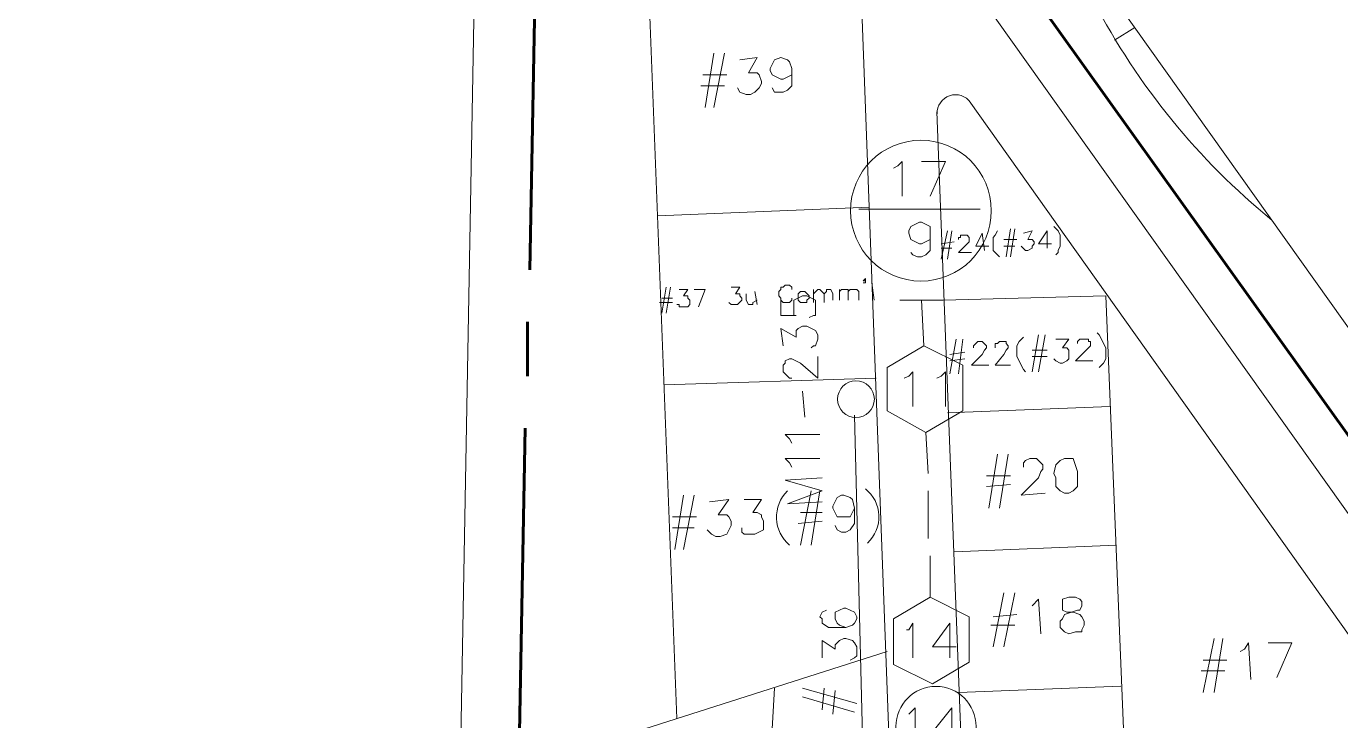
# Model space of a CAD drawing. Header units: millimetres. Extents: x 3.6 to 37.8, y 0.6 to 28.7.
# Drawn here: x 15.951 to 18.481, y 11.816 to 13.152 of the extents above; entities that cross this region are included whole.
import ezdxf

# ---------------------------------------------------------------- set-up
doc = ezdxf.new("R2010")
doc.units = ezdxf.units.MM
for name, color, linetype in [('PDF_0', 7, 'Continuous'), ('PDF_S45$BOUNDARY-NODE', 3, 'Continuous'), ('PDF_S45$Passives-TapOffs', 7, 'Continuous'), ('PDF_S45$POLE', 7, 'Continuous'), ('PDF_S45$strand', 7, 'Continuous'), ('PDF_S45$Symbols-EndOfLine', 7, 'Continuous'), ('PDF_S45$Symbols-SelfTerminating', 7, 'Continuous')]:
    doc.layers.add(name, color=color, linetype=linetype)
for name, color, linetype, true_color in [('PDF_S45$Cable-565', 23, 'Continuous', 0xdd8a6e), ('PDF_S45$LOTS', 254, 'Continuous', 0xdcdcdc), ('PDF_S45$ROAD', 8, 'Continuous', 0x808080), ('PDF_S45$SDU', 157, 'Continuous', 0x396472)]:
    doc.layers.add(name, color=color, linetype=linetype, true_color=true_color)

msp = doc.modelspace()

# ---------------------------------------------------------------- linework, layer by layer
at = {"layer": 'PDF_0', "lineweight": 9}
msp.add_lwpolyline([(12.3998, 5.3399), (12.8251, 9.1845), (12.5415, 9.0928), (12.5707, 9.7141), (12.6541, 10.0018), (12.7125, 10.4522), (12.9669, 10.5272), (13.3713, 13.3544), (13.5548, 14.6387), (14.2678, 14.5344), (14.543, 14.672), (15.4271, 14.5553), (15.3145, 13.3293), (15.1185, 11.2069), (15.4271, 11.307), (16.7864, 11.7448), (16.8156, 13.3418), (16.8323, 14.1591), (17.562, 14.4093), (17.9123, 13.3919), (18.6045, 12.4203), (19.3425, 12.487), (20.0848, 12.5537)], dxfattribs=at)
at = {"layer": 'PDF_S45$BOUNDARY-NODE', "lineweight": 60}
for points in [[(16.9324, 13.3377), (16.9199, 12.683)], [(20.5726, 13.3377), (20.164, 12.4453), (19.355, 12.3661), (18.5461, 12.2952), (17.7997, 13.3377)], [(16.9157, 12.5829), (16.9157, 12.4787)], [(16.9115, 12.3786), (16.899, 11.724), (16.874, 11.2861), (16.5112, 11.1694), (16.1568, 11.0568), (15.8357, 10.9567), (15.2311, 10.7607), (15.2811, 11.136), (14.9809, 11.0401), (15.0726, 12.0367)]]:
    msp.add_lwpolyline(points, dxfattribs=at)
at = {"layer": 'PDF_S45$Cable-565', "lineweight": 13}
for points in [[(17.6829, 12.3703), (17.6871, 12.291)], [(17.6871, 12.2577), (17.6871, 12.166)], [(17.6913, 12.1326), (17.6913, 12.0534)]]:
    msp.add_lwpolyline(points, dxfattribs=at)
at = {"layer": 'PDF_S45$LOTS', "lineweight": 0}
for points in [[(17.2034, 11.8199), (17.145, 13.3377)], [(18.0457, 13.125), (18.0851, 13.1492)], [(17.5745, 12.8039), (17.1659, 12.7873)], [(18.0707, 11.6114), (18.029, 12.633), (17.7163, 12.6246)], [(17.587, 12.4745), (17.1784, 12.462)], [(18.0374, 12.4203), (17.7246, 12.4078)], [(18.0499, 12.1534), (17.7371, 12.1409)], [(17.6079, 11.9491), (16.5362, 11.6072)], [(17.391, 11.8782), (17.366, 11.4404)], [(18.0582, 11.8824), (17.7455, 11.8699)]]:
    msp.add_lwpolyline(points, dxfattribs=at)
msp.add_arc((19.1952, 13.8187), 1.3406, 207.5098, 230.8586, dxfattribs=at)
at = {"layer": 'PDF_S45$Passives-TapOffs', "lineweight": 9}
for points in [[(17.6079, 12.4954), (17.6788, 12.5371), (17.7538, 12.4995), (17.7538, 12.412), (17.6829, 12.3703), (17.6079, 12.412)], [(17.7663, 11.9283), (17.6954, 11.8866), (17.6204, 11.9241), (17.6204, 12.0117), (17.6913, 12.0534), (17.7663, 12.0158)]]:
    msp.add_lwpolyline(points, close=True, dxfattribs=at)
for points in [[(17.6412, 12.4745), (17.6496, 12.4787), (17.6579, 12.487), (17.6579, 12.4203)], [(17.7038, 12.4745), (17.7121, 12.4787), (17.7205, 12.487), (17.7205, 12.4203)], [(17.6454, 11.9908), (17.6496, 11.9908), (17.6579, 12.0033), (17.6579, 11.9366)], [(17.7413, 11.9575), (17.6954, 11.9575), (17.7288, 12.0033), (17.7288, 11.9366)], [(17.6496, 11.8282), (17.6621, 11.8407), (17.6621, 11.7782)], [(17.7455, 11.799), (17.6996, 11.799), (17.733, 11.8407), (17.733, 11.7782)]]:
    msp.add_lwpolyline(points, dxfattribs=at)
msp.add_circle((17.7023, 11.8046), 0.0771, dxfattribs=at)
at = {"layer": 'PDF_S45$POLE', "lineweight": 0}
for points in [[(17.4578, 12.5913), (17.4661, 12.5954), (17.4703, 12.5954), (17.4703, 12.6246), (17.4536, 12.633), (17.4453, 12.633), (17.4286, 12.6246), (17.4286, 12.5954), (17.4327, 12.5954), (17.4036, 12.5954), (17.4036, 12.6246)], [(17.4077, 12.5371), (17.4036, 12.5704), (17.4327, 12.5537), (17.4327, 12.5663), (17.4369, 12.5704), (17.4453, 12.5746), (17.4536, 12.5746), (17.4703, 12.5663), (17.4744, 12.5579), (17.4744, 12.5496), (17.4703, 12.5371), (17.4661, 12.5371), (17.4619, 12.5329)], [(17.4244, 12.4745), (17.4202, 12.4745), (17.4077, 12.487), (17.4077, 12.4995), (17.4119, 12.5037), (17.4119, 12.5079), (17.4202, 12.512), (17.4244, 12.512), (17.4411, 12.5037), (17.4744, 12.4745), (17.4744, 12.5162)], [(17.4453, 12.4495), (17.4494, 12.3995)], [(17.4244, 12.3494), (17.4202, 12.3578), (17.4119, 12.3661), (17.4786, 12.3661)], [(17.4244, 12.3036), (17.4202, 12.3119), (17.4119, 12.3202), (17.4786, 12.3202)], [(17.4828, 12.2368), (17.4161, 12.2327), (17.4828, 12.2577), (17.4119, 12.2785), (17.4828, 12.2827)]]:
    msp.add_lwpolyline(points, dxfattribs=at)
msp.add_circle((17.5481, 12.4342), 0.0354, dxfattribs=at)
at = {"layer": 'PDF_S45$ROAD', "lineweight": 0}
for points in [[(17.6204, 11.5488), (17.5537, 13.3377)], [(18.667, 11.9741), (18.717, 11.774), (18.667, 11.9741), (17.6954, 13.3377)], [(18.5377, 11.9241), (17.7663, 13.0083)]]:
    msp.add_lwpolyline(points, dxfattribs=at)
msp.add_lwpolyline([(17.801, 11.5571, -0.460821), (17.758, 11.5905), (17.7038, 12.9874)], format="xyb", dxfattribs=at)
msp.add_arc((17.7399, 12.9847), 0.0354, 35.4475, 182.2082, dxfattribs=at)
at = {"layer": 'PDF_S45$SDU', "lineweight": 0}
for points in [[(17.2576, 12.9957), (17.2743, 13.1)], [(17.2743, 12.9957), (17.2951, 13.1)], [(17.3243, 13.0875), (17.3577, 13.0917), (17.341, 13.0625), (17.3577, 13.0625), (17.3619, 13.0583), (17.366, 13.0458), (17.366, 13.0416), (17.3619, 13.0333), (17.3535, 13.0249), (17.3452, 13.0208), (17.3368, 13.0208), (17.3243, 13.0249), (17.3202, 13.0333)], [(17.4244, 13.0583), (17.4077, 13.05), (17.4036, 13.05), (17.3869, 13.0583), (17.3827, 13.0666), (17.3827, 13.0708), (17.391, 13.0875), (17.4036, 13.0917), (17.4161, 13.0875), (17.4202, 13.0833), (17.4244, 13.0708), (17.4244, 13.0583), (17.4244, 13.0374), (17.4161, 13.0291), (17.4077, 13.0249), (17.391, 13.0249), (17.3869, 13.0333)], [(17.2951, 13.0374), (17.2493, 13.0374)], [(17.2993, 13.0583), (17.2534, 13.0583)], [(17.7121, 12.7039), (17.7246, 12.7581)], [(17.7246, 12.7039), (17.733, 12.7581)], [(17.8247, 12.708), (17.8122, 12.7205), (17.8122, 12.7456), (17.8164, 12.7497), (17.8205, 12.7581)], [(17.8372, 12.708), (17.8456, 12.7622)], [(17.8456, 12.708), (17.8539, 12.7622)], [(17.8706, 12.7539), (17.8873, 12.7581), (17.8789, 12.7414), (17.8873, 12.7414), (17.8914, 12.7372), (17.8914, 12.733), (17.8873, 12.7289), (17.8873, 12.7247), (17.8789, 12.7205), (17.8747, 12.7205), (17.8664, 12.7289)], [(17.9248, 12.733), (17.8998, 12.733), (17.9164, 12.7581), (17.9164, 12.7247)], [(17.929, 12.7664), (17.9373, 12.7581), (17.9415, 12.7497), (17.9415, 12.7289), (17.9373, 12.7205), (17.9373, 12.7164), (17.9331, 12.7122)], [(17.7371, 12.7372), (17.7121, 12.733)], [(17.7455, 12.7414), (17.7455, 12.7456), (17.7496, 12.7456), (17.7496, 12.7497), (17.7622, 12.7497), (17.7663, 12.7456), (17.7663, 12.7372), (17.7455, 12.7164), (17.7705, 12.7164)], [(17.8039, 12.7289), (17.7788, 12.7289), (17.7913, 12.7539), (17.7955, 12.7205)], [(17.8581, 12.7414), (17.833, 12.7414)], [(17.733, 12.7247), (17.7121, 12.7247)], [(17.8539, 12.7289), (17.833, 12.7289)], [(17.5662, 12.6622), (17.562, 12.6622), (17.5662, 12.6663), (17.5662, 12.6622), (17.5662, 12.658), (17.562, 12.658)], [(17.5829, 12.6246), (17.5787, 12.658)], [(17.1742, 12.5996), (17.1826, 12.6497)], [(17.1951, 12.6288), (17.1742, 12.6288)], [(17.1826, 12.5996), (17.1909, 12.6497)], [(17.2076, 12.6455), (17.2242, 12.6455), (17.2159, 12.633), (17.2242, 12.633), (17.2242, 12.6288), (17.2284, 12.6246), (17.2284, 12.6163), (17.2242, 12.6121), (17.2076, 12.6121), (17.2076, 12.6163), (17.2034, 12.6163)], [(17.2368, 12.6455), (17.2576, 12.6455), (17.2451, 12.6121)], [(17.3076, 12.6497), (17.3243, 12.6497), (17.316, 12.6371), (17.3243, 12.6371), (17.3243, 12.633), (17.3285, 12.6288), (17.3285, 12.6246), (17.3202, 12.6163), (17.3076, 12.6163), (17.3035, 12.6205)], [(17.3577, 12.6246), (17.3493, 12.6205), (17.3493, 12.6163), (17.341, 12.6163), (17.3368, 12.6246), (17.3368, 12.6371)], [(17.3577, 12.6163), (17.3535, 12.6413)], [(17.4244, 12.6288), (17.4244, 12.6246), (17.4202, 12.6205), (17.4077, 12.6205), (17.4036, 12.6246), (17.4036, 12.6288), (17.3994, 12.633), (17.3994, 12.6413), (17.4036, 12.6455), (17.4036, 12.6497), (17.4077, 12.6497), (17.4119, 12.6538), (17.4202, 12.6538), (17.4244, 12.6497), (17.4244, 12.6455)], [(17.4661, 12.6205), (17.4661, 12.6455)], [(17.4661, 12.6371), (17.4744, 12.6455), (17.4786, 12.6455), (17.4869, 12.6371), (17.4869, 12.6205)], [(17.4869, 12.6371), (17.4911, 12.6413), (17.4911, 12.6455), (17.4995, 12.6455), (17.5036, 12.6371), (17.5036, 12.6246)], [(17.5161, 12.6246), (17.5161, 12.6455)], [(17.5161, 12.6413), (17.5203, 12.6455), (17.5328, 12.6455), (17.5328, 12.6246)], [(17.5328, 12.6413), (17.537, 12.6455), (17.5495, 12.6455), (17.5537, 12.6413), (17.5537, 12.6246)], [(17.1951, 12.6205), (17.17, 12.6205)], [(17.8747, 12.487), (17.8706, 12.4912), (17.8581, 12.5162), (17.8581, 12.5371), (17.8622, 12.5454), (17.8706, 12.5537)], [(17.8873, 12.487), (17.8998, 12.5579)], [(17.8998, 12.487), (17.9123, 12.5579)], [(18.0123, 12.5621), (18.0165, 12.5579), (18.029, 12.5329), (18.029, 12.512), (18.0249, 12.5037), (18.0165, 12.4954)], [(17.7288, 12.4829), (17.7413, 12.5496)], [(17.7455, 12.4829), (17.7538, 12.5496)], [(17.7747, 12.5329), (17.7747, 12.5371), (17.783, 12.5454), (17.7913, 12.5454), (17.7997, 12.5371), (17.7997, 12.5329), (17.7955, 12.5287), (17.7913, 12.5204), (17.7705, 12.4995), (17.8039, 12.4995)], [(17.8164, 12.5329), (17.8164, 12.5412), (17.8205, 12.5412), (17.8247, 12.5454), (17.8372, 12.5454), (17.8372, 12.5412), (17.8414, 12.5371), (17.8414, 12.5329), (17.8372, 12.5287), (17.833, 12.5204), (17.8164, 12.4995), (17.8456, 12.4995)], [(17.9164, 12.5287), (17.8873, 12.5287)], [(17.9331, 12.5496), (17.9581, 12.5496), (17.9456, 12.5329), (17.954, 12.5329), (17.9581, 12.5287), (17.9581, 12.512), (17.954, 12.5079), (17.9456, 12.5037), (17.9415, 12.5037), (17.9331, 12.5079), (17.929, 12.512)], [(17.9748, 12.5412), (17.9748, 12.5454), (17.979, 12.5496), (17.9957, 12.5496), (17.9957, 12.5454), (17.9998, 12.5454), (17.9998, 12.5371), (17.9706, 12.5079), (18.004, 12.5079)], [(17.758, 12.5246), (17.7288, 12.5204)], [(17.758, 12.512), (17.7288, 12.5079)], [(17.9164, 12.5162), (17.8873, 12.5162)], [(17.8039, 12.2243), (17.8205, 12.3286)], [(17.8247, 12.2243), (17.8414, 12.3286)], [(17.8706, 12.3036), (17.8706, 12.3119), (17.8747, 12.3161), (17.8831, 12.3202), (17.8956, 12.3202), (17.9081, 12.3077), (17.9081, 12.2994), (17.9039, 12.2952), (17.8998, 12.2827), (17.8664, 12.2493), (17.9123, 12.2535)], [(17.8456, 12.2869), (17.7997, 12.2869)], [(17.1992, 12.1451), (17.2159, 12.2493)], [(17.2159, 12.1451), (17.2368, 12.2493)], [(17.4411, 12.1534), (17.4619, 12.2577)], [(17.4619, 12.1534), (17.4786, 12.2577)], [(17.5453, 12.2243), (17.537, 12.2077), (17.512, 12.2077), (17.5036, 12.2243), (17.5036, 12.2285), (17.512, 12.2452), (17.5203, 12.2493), (17.5245, 12.2493), (17.537, 12.2452), (17.5412, 12.241), (17.5453, 12.2243), (17.5453, 12.1951), (17.537, 12.1826), (17.5286, 12.1785), (17.5203, 12.1785), (17.512, 12.1826), (17.5078, 12.191)], [(17.8456, 12.2702), (17.7997, 12.266)], [(17.2659, 12.2368), (17.3035, 12.241), (17.2826, 12.2118), (17.2993, 12.2118), (17.3035, 12.2077), (17.3076, 12.1993), (17.3076, 12.191), (17.2993, 12.1743), (17.2868, 12.1701), (17.2785, 12.1701), (17.2701, 12.1743), (17.2618, 12.1826)], [(17.3327, 12.241), (17.366, 12.241), (17.3493, 12.216), (17.3577, 12.216), (17.366, 12.2118), (17.366, 12.2077), (17.3702, 12.1993), (17.3702, 12.1826), (17.3535, 12.1743), (17.3327, 12.1743), (17.3285, 12.1785), (17.3285, 12.1868)], [(17.2409, 12.2077), (17.1951, 12.2077)], [(17.4828, 12.1993), (17.4369, 12.1951)], [(17.4828, 12.216), (17.4411, 12.216)], [(17.2368, 12.1868), (17.1951, 12.1868)], [(17.8122, 11.9575), (17.833, 12.0617)], [(17.833, 11.9575), (17.8539, 12.0617)], [(17.8873, 12.0367), (17.8998, 12.0492), (17.9039, 11.9825)], [(17.8539, 11.9992), (17.808, 11.9992)], [(17.8581, 12.02), (17.8122, 12.0158)], [(18.2167, 11.8699), (18.2375, 11.9741)], [(18.2375, 11.8699), (18.2542, 11.9741)], [(18.2876, 11.9491), (18.2959, 11.9533), (18.3042, 11.9658), (18.3084, 11.8949)], [(18.3418, 11.9658), (18.3876, 11.9658), (18.3584, 11.8991)], [(18.2625, 11.9324), (18.2167, 11.9324)], [(18.2584, 11.9116), (18.2125, 11.9116)], [(17.4453, 11.8782), (17.5495, 11.849)], [(17.4828, 11.8365), (17.4869, 11.8782)], [(17.5036, 11.8282), (17.5078, 11.8741)], [(17.4453, 11.8616), (17.5453, 11.8324)]]:
    msp.add_lwpolyline(points, dxfattribs=at)
for points in [[(17.4411, 12.6413), (17.4494, 12.6413), (17.4578, 12.633), (17.4578, 12.6288), (17.4536, 12.6246), (17.4536, 12.6205), (17.4411, 12.6205), (17.4369, 12.6246), (17.4369, 12.6371)], [(17.9498, 12.3202), (17.9665, 12.3202), (17.9748, 12.2952), (17.9748, 12.266), (17.9665, 12.2577), (17.9581, 12.2535), (17.9498, 12.2535), (17.9415, 12.2577), (17.9331, 12.266), (17.9331, 12.2827), (17.929, 12.291), (17.9331, 12.3077), (17.9415, 12.3161)], [(17.9581, 12.0534), (17.9706, 12.0534), (17.979, 12.0492), (17.9832, 12.045), (17.9832, 12.0367), (17.979, 12.0283), (17.9748, 12.0283), (17.9498, 12.02), (17.9456, 12.0117), (17.9415, 12.0075), (17.9415, 11.995), (17.9498, 11.9867), (17.9581, 11.9825), (17.9706, 11.9867), (17.9832, 11.9867), (17.9832, 11.9908), (17.9873, 11.9992), (17.9873, 12.0075), (17.9832, 12.0158), (17.979, 12.02), (17.9665, 12.0242), (17.954, 12.0242), (17.9456, 12.0283), (17.9456, 12.0492)]]:
    msp.add_lwpolyline(points, close=True, dxfattribs=at)
for centre, radius, start, end in [((17.4657, 12.2075), 0.0706, 134.6481, 229.9332), ((17.5236, 12.2079), 0.0687, 312.8919, 51.6893)]:
    msp.add_arc(centre, radius, start, end, dxfattribs=at)
at = {"layer": 'PDF_S45$strand', "color": 254, "lineweight": 0, "true_color": 0xdcdcdc}
msp.add_lwpolyline([(17.5453, 12.4036), (17.5745, 11.2444)], dxfattribs=at)
at = {"layer": 'PDF_S45$strand', "lineweight": 0}
for points in [[(17.5286, 11.995), (17.4953, 11.995), (17.4828, 12.0033), (17.4828, 12.0117), (17.4786, 12.0158), (17.4828, 12.0242), (17.4911, 12.0283)], [(17.4828, 11.9366), (17.4828, 11.97), (17.5078, 11.9533), (17.5078, 11.9616), (17.5161, 11.97), (17.5245, 11.9741), (17.5286, 11.9741), (17.5412, 11.97), (17.5453, 11.9658), (17.5495, 11.9575), (17.5495, 11.9408), (17.5453, 11.9366), (17.537, 11.9324)]]:
    msp.add_lwpolyline(points, dxfattribs=at)
msp.add_lwpolyline([(17.5161, 11.9992), (17.512, 12.0033), (17.5078, 12.0117), (17.5078, 12.0242), (17.5245, 12.0325), (17.5286, 12.0325), (17.5453, 12.0242), (17.5495, 12.0158), (17.5495, 12.0117), (17.5453, 12.0033), (17.5412, 11.9992), (17.5286, 11.995)], close=True, dxfattribs=at)
at = {"layer": 'PDF_S45$Symbols-EndOfLine', "lineweight": 9}
for points in [[(17.6204, 12.879), (17.6287, 12.8832), (17.6371, 12.8915), (17.6371, 12.8248)], [(17.6746, 12.8915), (17.7205, 12.8915), (17.6913, 12.8248)], [(17.6913, 12.7414), (17.6913, 12.7664), (17.6746, 12.7747), (17.6704, 12.7747), (17.6537, 12.7664), (17.6496, 12.7581), (17.6496, 12.7539), (17.6537, 12.7414), (17.6704, 12.733), (17.6746, 12.733), (17.6913, 12.7414), (17.6913, 12.7205), (17.6829, 12.7122), (17.6746, 12.708), (17.6663, 12.708), (17.6579, 12.7122), (17.6537, 12.7164)]]:
    msp.add_lwpolyline(points, dxfattribs=at)
at = {"layer": 'PDF_S45$Symbols-EndOfLine', "color": 15, "lineweight": 0, "true_color": 0x954a4a}
msp.add_lwpolyline([(17.7872, 12.7998), (17.5537, 12.7998)], dxfattribs=at)
msp.add_circle((17.6732, 12.797), 0.1355, dxfattribs=at)
at = {"layer": 'PDF_S45$Symbols-SelfTerminating', "lineweight": 9}
for points in [[(17.6329, 12.6246), (17.7163, 12.6246)], [(17.6746, 12.6246), (17.6788, 12.5371)]]:
    msp.add_lwpolyline(points, dxfattribs=at)

doc.saveas('drawing.dxf')
